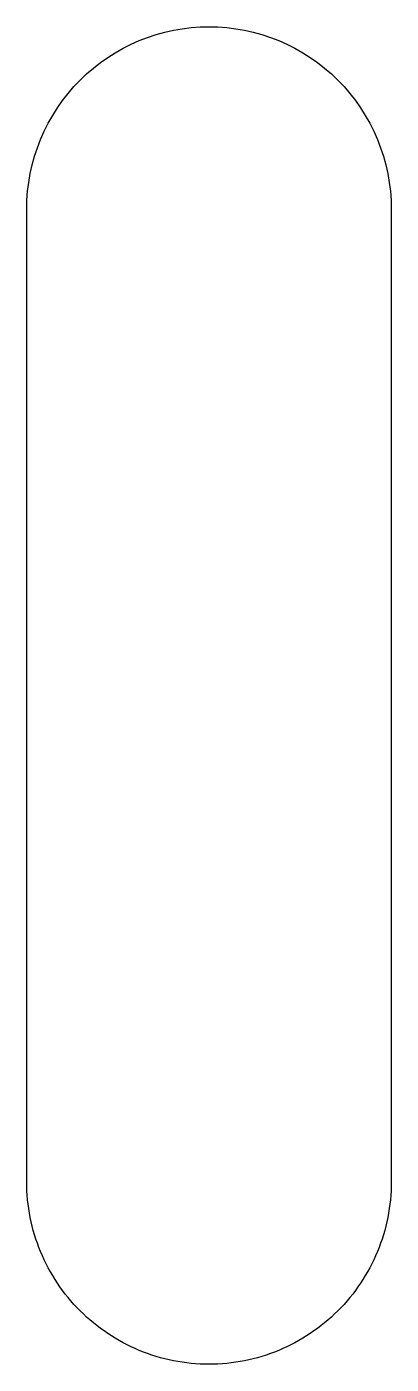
# Model space of a CAD drawing. Header units: inches. Extents: x 4 to 268, y 4 to 172.
# Drawn here: x 54.007 to 54.569, y 112.58 to 114.642 of the extents above; entities that cross this region are included whole.
import ezdxf

# ---------------------------------------------------------------- set-up
doc = ezdxf.new("R2010")
doc.units = ezdxf.units.IN
doc.header["$MEASUREMENT"] = 0

msp = doc.modelspace()

# ---------------------------------------------------------------- linework, layer by layer
at = {"layer": 'OUTLINE'}
for p, q in [((54.2066, 114.6303), (54.2199, 114.6339)), ((54.2199, 114.6339), (54.2333, 114.637)), ((54.2333, 114.637), (54.2469, 114.6393)), ((54.2469, 114.6393), (54.2606, 114.641)), ((54.2606, 114.641), (54.2744, 114.642)), ((54.2744, 114.642), (54.2882, 114.6424)), ((54.2882, 114.6424), (54.302, 114.642)), ((54.302, 114.642), (54.3158, 114.641)), ((54.3158, 114.641), (54.3295, 114.6393)), ((54.3295, 114.6393), (54.3431, 114.637)), ((54.3431, 114.637), (54.3565, 114.6339)), ((54.3565, 114.6339), (54.3698, 114.6303)), ((54.1556, 114.6092), (54.1679, 114.6154)), ((54.1679, 114.6154), (54.1806, 114.621)), ((54.1806, 114.621), (54.1934, 114.6259)), ((54.1934, 114.6259), (54.2066, 114.6303)), ((54.3698, 114.6303), (54.3829, 114.6259)), ((54.3829, 114.6259), (54.3958, 114.621)), ((54.3958, 114.621), (54.4084, 114.6154)), ((54.4084, 114.6154), (54.4208, 114.6092)), ((54.1207, 114.587), (54.1319, 114.595)), ((54.1319, 114.595), (54.1436, 114.6023)), ((54.1436, 114.6023), (54.1556, 114.6092)), ((54.4208, 114.6092), (54.4328, 114.6023)), ((54.4328, 114.6023), (54.4444, 114.595)), ((54.4444, 114.595), (54.4557, 114.587)), ((54.0993, 114.5695), (54.1098, 114.5785)), ((54.1098, 114.5785), (54.1207, 114.587)), ((54.4557, 114.587), (54.4666, 114.5785)), ((54.4666, 114.5785), (54.4771, 114.5695)), ((54.0798, 114.55), (54.0893, 114.56)), ((54.0893, 114.56), (54.0993, 114.5695)), ((54.4771, 114.5695), (54.4871, 114.56)), ((54.4871, 114.56), (54.4966, 114.55)), ((54.0623, 114.5287), (54.0708, 114.5395)), ((54.0708, 114.5395), (54.0798, 114.55)), ((54.4966, 114.55), (54.5056, 114.5395)), ((54.5056, 114.5395), (54.5141, 114.5287)), ((54.047, 114.5057), (54.0543, 114.5174)), ((54.0543, 114.5174), (54.0623, 114.5287)), ((54.5141, 114.5287), (54.522, 114.5174)), ((54.522, 114.5174), (54.5294, 114.5057)), ((54.0339, 114.4814), (54.0402, 114.4937)), ((54.0402, 114.4937), (54.047, 114.5057)), ((54.5294, 114.5057), (54.5362, 114.4937)), ((54.5362, 114.4937), (54.5424, 114.4814)), ((54.0284, 114.4687), (54.0339, 114.4814)), ((54.5424, 114.4814), (54.548, 114.4687)), ((54.0191, 114.4428), (54.0234, 114.4559)), ((54.0234, 114.4559), (54.0284, 114.4687)), ((54.548, 114.4687), (54.553, 114.4559)), ((54.553, 114.4559), (54.5573, 114.4428)), ((54.0123, 114.416), (54.0154, 114.4294)), ((54.0154, 114.4294), (54.0191, 114.4428)), ((54.5573, 114.4428), (54.561, 114.4294)), ((54.561, 114.4294), (54.564, 114.416)), ((54.01, 114.4024), (54.0123, 114.416)), ((54.564, 114.416), (54.5664, 114.4024)), ((54.0073, 114.3749), (54.0083, 114.3887)), ((54.0083, 114.3887), (54.01, 114.4024)), ((54.5664, 114.4024), (54.5681, 114.3887)), ((54.5681, 114.3887), (54.5691, 114.3749)), ((54.0069, 114.3611), (54.0073, 114.3749)), ((54.5691, 114.3749), (54.5694, 114.3611)), ((54.0069, 112.8611), (54.0069, 114.3611)), ((54.5694, 114.3611), (54.5694, 112.8611)), ((54.007, 112.8542), (54.0069, 112.8611)), ((54.5694, 112.8611), (54.5694, 112.8542)), ((54.0073, 112.8473), (54.007, 112.8542)), ((54.0077, 112.8404), (54.0073, 112.8473)), ((54.0083, 112.8335), (54.0077, 112.8404)), ((54.5687, 112.8404), (54.5681, 112.8335)), ((54.5691, 112.8473), (54.5687, 112.8404)), ((54.5694, 112.8542), (54.5691, 112.8473)), ((54.0091, 112.8267), (54.0083, 112.8335)), ((54.01, 112.8198), (54.0091, 112.8267)), ((54.0111, 112.813), (54.01, 112.8198)), ((54.5664, 112.8198), (54.5653, 112.813)), ((54.5673, 112.8267), (54.5664, 112.8198)), ((54.5681, 112.8335), (54.5673, 112.8267)), ((54.0123, 112.8062), (54.0111, 112.813)), ((54.0138, 112.7995), (54.0123, 112.8062)), ((54.0154, 112.7928), (54.0138, 112.7995)), ((54.5626, 112.7995), (54.561, 112.7928)), ((54.564, 112.8062), (54.5626, 112.7995)), ((54.5653, 112.813), (54.564, 112.8062)), ((54.0171, 112.7861), (54.0154, 112.7928)), ((54.0191, 112.7795), (54.0171, 112.7861)), ((54.0211, 112.7729), (54.0191, 112.7795)), ((54.5573, 112.7795), (54.5552, 112.7729)), ((54.5593, 112.7861), (54.5573, 112.7795)), ((54.561, 112.7928), (54.5593, 112.7861)), ((54.0234, 112.7664), (54.0211, 112.7729)), ((54.0258, 112.7599), (54.0234, 112.7664)), ((54.0284, 112.7535), (54.0258, 112.7599)), ((54.5506, 112.7599), (54.548, 112.7535)), ((54.553, 112.7664), (54.5506, 112.7599)), ((54.5552, 112.7729), (54.553, 112.7664)), ((54.0311, 112.7471), (54.0284, 112.7535)), ((54.0339, 112.7409), (54.0311, 112.7471)), ((54.037, 112.7347), (54.0339, 112.7409)), ((54.5424, 112.7409), (54.5394, 112.7347)), ((54.5453, 112.7471), (54.5424, 112.7409)), ((54.548, 112.7535), (54.5453, 112.7471)), ((54.0402, 112.7285), (54.037, 112.7347)), ((54.0435, 112.7225), (54.0402, 112.7285)), ((54.047, 112.7165), (54.0435, 112.7225)), ((54.0506, 112.7106), (54.047, 112.7165)), ((54.5294, 112.7165), (54.5258, 112.7106)), ((54.5329, 112.7225), (54.5294, 112.7165)), ((54.5362, 112.7285), (54.5329, 112.7225)), ((54.5394, 112.7347), (54.5362, 112.7285)), ((54.0543, 112.7049), (54.0506, 112.7106)), ((54.0582, 112.6992), (54.0543, 112.7049)), ((54.0623, 112.6936), (54.0582, 112.6992)), ((54.5181, 112.6992), (54.5141, 112.6936)), ((54.522, 112.7049), (54.5181, 112.6992)), ((54.5258, 112.7106), (54.522, 112.7049)), ((54.0665, 112.6881), (54.0623, 112.6936)), ((54.0708, 112.6827), (54.0665, 112.6881)), ((54.0752, 112.6774), (54.0708, 112.6827)), ((54.0798, 112.6722), (54.0752, 112.6774)), ((54.5012, 112.6774), (54.4966, 112.6722)), ((54.5056, 112.6827), (54.5012, 112.6774)), ((54.5099, 112.6881), (54.5056, 112.6827)), ((54.5141, 112.6936), (54.5099, 112.6881)), ((54.0845, 112.6672), (54.0798, 112.6722)), ((54.0893, 112.6622), (54.0845, 112.6672)), ((54.0943, 112.6574), (54.0893, 112.6622)), ((54.0993, 112.6527), (54.0943, 112.6574)), ((54.4821, 112.6574), (54.4771, 112.6527)), ((54.4871, 112.6622), (54.4821, 112.6574)), ((54.4919, 112.6672), (54.4871, 112.6622)), ((54.4966, 112.6722), (54.4919, 112.6672)), ((54.1045, 112.6481), (54.0993, 112.6527)), ((54.1098, 112.6437), (54.1045, 112.6481)), ((54.1152, 112.6394), (54.1098, 112.6437)), ((54.1207, 112.6352), (54.1152, 112.6394)), ((54.1262, 112.6312), (54.1207, 112.6352)), ((54.4557, 112.6352), (54.4501, 112.6312)), ((54.4612, 112.6394), (54.4557, 112.6352)), ((54.4666, 112.6437), (54.4612, 112.6394)), ((54.4719, 112.6481), (54.4666, 112.6437)), ((54.4771, 112.6527), (54.4719, 112.6481)), ((54.1319, 112.6273), (54.1262, 112.6312)), ((54.1377, 112.6235), (54.1319, 112.6273)), ((54.1436, 112.6199), (54.1377, 112.6235)), ((54.1496, 112.6164), (54.1436, 112.6199)), ((54.1556, 112.6131), (54.1496, 112.6164)), ((54.1617, 112.6099), (54.1556, 112.6131)), ((54.4208, 112.6131), (54.4146, 112.6099)), ((54.4268, 112.6164), (54.4208, 112.6131)), ((54.4328, 112.6199), (54.4268, 112.6164)), ((54.4387, 112.6235), (54.4328, 112.6199)), ((54.4444, 112.6273), (54.4387, 112.6235)), ((54.4501, 112.6312), (54.4444, 112.6273)), ((54.1679, 112.6069), (54.1617, 112.6099)), ((54.1742, 112.604), (54.1679, 112.6069)), ((54.1806, 112.6013), (54.1742, 112.604)), ((54.187, 112.5987), (54.1806, 112.6013)), ((54.1934, 112.5963), (54.187, 112.5987)), ((54.2, 112.5941), (54.1934, 112.5963)), ((54.2066, 112.592), (54.2, 112.5941)), ((54.2132, 112.59), (54.2066, 112.592)), ((54.3698, 112.592), (54.3632, 112.59)), ((54.3764, 112.5941), (54.3698, 112.592)), ((54.3829, 112.5963), (54.3764, 112.5941)), ((54.3894, 112.5987), (54.3829, 112.5963)), ((54.3958, 112.6013), (54.3894, 112.5987)), ((54.4022, 112.604), (54.3958, 112.6013)), ((54.4084, 112.6069), (54.4022, 112.604)), ((54.4146, 112.6099), (54.4084, 112.6069)), ((54.2199, 112.5883), (54.2132, 112.59)), ((54.2266, 112.5867), (54.2199, 112.5883)), ((54.2333, 112.5853), (54.2266, 112.5867)), ((54.2401, 112.584), (54.2333, 112.5853)), ((54.2469, 112.5829), (54.2401, 112.584)), ((54.2538, 112.582), (54.2469, 112.5829)), ((54.2606, 112.5812), (54.2538, 112.582)), ((54.2675, 112.5806), (54.2606, 112.5812)), ((54.2744, 112.5802), (54.2675, 112.5806)), ((54.2813, 112.5799), (54.2744, 112.5802)), ((54.2882, 112.5799), (54.2813, 112.5799)), ((54.2951, 112.5799), (54.2882, 112.5799)), ((54.302, 112.5802), (54.2951, 112.5799)), ((54.3089, 112.5806), (54.302, 112.5802)), ((54.3158, 112.5812), (54.3089, 112.5806)), ((54.3226, 112.582), (54.3158, 112.5812)), ((54.3295, 112.5829), (54.3226, 112.582)), ((54.3363, 112.584), (54.3295, 112.5829)), ((54.3431, 112.5853), (54.3363, 112.584)), ((54.3498, 112.5867), (54.3431, 112.5853)), ((54.3565, 112.5883), (54.3498, 112.5867)), ((54.3632, 112.59), (54.3565, 112.5883))]:
    msp.add_line(p, q, dxfattribs=at)

doc.saveas('drawing.dxf')
